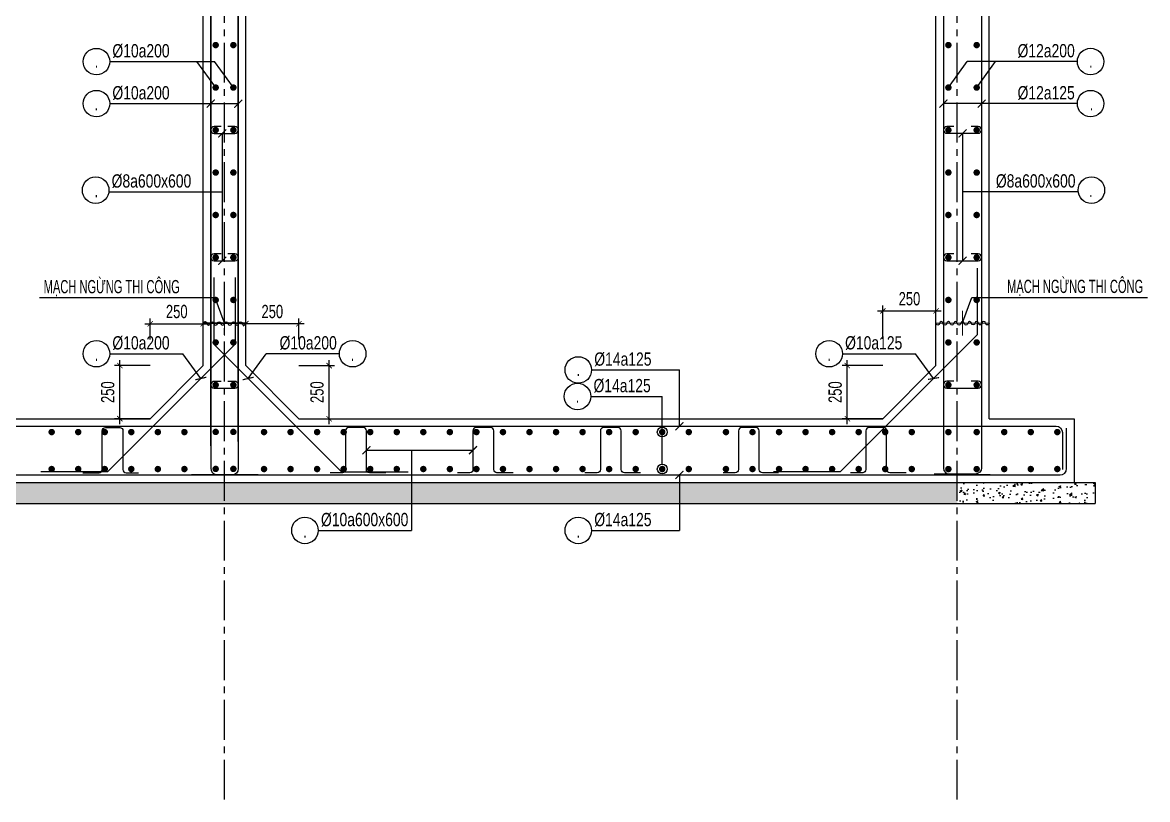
# Model space of a CAD drawing. Header units: millimetres. Extents: x -743195 to -406795, y -426565 to -367165.
# Drawn here: x -636679 to -615490, y -398082 to -383449 of the extents above; entities that cross this region are included whole.
import ezdxf
from ezdxf.enums import TextEntityAlignment as Align

# ---------------------------------------------------------------- set-up
doc = ezdxf.new("R2010")
doc.units = ezdxf.units.MM
doc.header["$LTSCALE"] = 1000
doc.header["$MEASUREMENT"] = 0
doc.linetypes.add('CENTER2', pattern=[1.125, 0.75, -0.125, 0.125, -0.125])
for name, color, linetype in [('CDC.01.AXIS', 160, 'CENTER2'), ('CDC.02.DIM', 1, 'Continuous'), ('CDC.03.BORDER', 3, 'Continuous'), ('CDC.05.STEEL', 4, 'Continuous'), ('CDC.06.TEXT', 2, 'Continuous'), ('CDC.10.HATCH', 251, 'Continuous'), ('CDC.14.STEELNUM', 3, 'Continuous'), ('CHI', 1, 'Continuous'), ('KCS_CHI', 1, 'Continuous')]:
    doc.layers.add(name, color=color, linetype=linetype)
doc.styles.add('ARIAL', font='arial.ttf', dxfattribs={"width": 0.7})
doc.styles.add('KCS_SMTEXT', font='arial.ttf', dxfattribs={"width": 0.7})
doc.dimstyles.new('1.25', dxfattribs={"dimscale": 100, "dimtxt": 2.5, "dimasz": 1, "dimexe": 1, "dimexo": 0, "dimgap": 1, "dimtad": 1, "dimdec": 0, "dimlfac": 0.25, "dimdsep": 46, "dimtxsty": 'ARIAL', "dimblk": 'ARCHTICK', "dimcen": 1, "dimdle": 1, "dimclrd": 1, "dimclre": 1, "dimclrt": 2, "dimadec": 0, "dimazin": 0, "dimtfac": 0.00072, "dimtdec": 0, "dimtix": 1, "dimtmove": 2, "dimatfit": 3, "dimldrblk": 'ARCHTICK', "dimfxl": 1, "dimtolj": 1, "dimarcsym": 0})

# ---------------------------------------------------------------- blocks, each defined once
blk = doc.blocks.new('_ArchTick')
at = {"color": 0, "linetype": 'ByBlock', "const_width": 0.15}
blk.add_lwpolyline([(-0.5, -0.5), (0.5, 0.5)], dxfattribs=at)
blk = doc.blocks.new('*D478')
at = {"layer": 'CDC.02.DIM', "color": 1, "lineweight": -2, "transparency": 16777216}
for p, q in [((-620474, -389406), (-620474, -388780)), ((-619474, -389406), (-619474, -388780)), ((-620574, -388880), (-619374, -388880))]:
    blk.add_line(p, q, dxfattribs=at)
at = {"layer": 'Defpoints', "color": 0, "transparency": 16777216}
for p in [(-619474, -388880), (-620474, -389406), (-619474, -389406)]:
    blk.add_point(p, dxfattribs=at)
at = {"layer": 'CDC.02.DIM', "color": 1, "lineweight": -2, "transparency": 16777216, "xscale": 100, "yscale": 100, "zscale": 100, "rotation": 180}
blk.add_blockref('_ArchTick', (-620474, -388880), dxfattribs=at)
at = {"layer": 'CDC.02.DIM', "color": 1, "lineweight": -2, "transparency": 16777216, "xscale": 100, "yscale": 100, "zscale": 100}
blk.add_blockref('_ArchTick', (-619474, -388880), dxfattribs=at)
at = {"layer": 'CDC.02.DIM', "color": 2, "transparency": 16777216, "insert": (-619974, -388652), "char_height": 250, "attachment_point": 5, "style": 'ARIAL'}
blk.add_mtext('\\A1;250', dxfattribs=at)
blk = doc.blocks.new('*D479')
at = {"layer": 'CDC.02.DIM', "color": 1, "lineweight": -2, "transparency": 16777216}
for p, q in [((-621144, -391010), (-621144, -389810)), ((-620474, -389910), (-621244, -389910)), ((-620474, -390910), (-621244, -390910))]:
    blk.add_line(p, q, dxfattribs=at)
at = {"layer": 'Defpoints', "color": 0, "transparency": 16777216}
for p in [(-621144, -389910), (-620474, -389910), (-620474, -390910)]:
    blk.add_point(p, dxfattribs=at)
at = {"layer": 'CDC.02.DIM', "color": 1, "lineweight": -2, "transparency": 16777216, "xscale": 100, "yscale": 100, "zscale": 100}
for p, rotation in [((-621144, -389910), 90), ((-621144, -390910), 270)]:
    blk.add_blockref('_ArchTick', p, dxfattribs=dict(at, rotation=rotation))
at = {"layer": 'CDC.02.DIM', "color": 2, "transparency": 16777216, "insert": (-621372, -390410), "char_height": 250, "attachment_point": 5, "rotation": 90, "style": 'ARIAL'}
blk.add_mtext('\\A1;250', dxfattribs=at)
blk = doc.blocks.new('*D488')
at = {"layer": 'CDC.02.DIM', "color": 1, "lineweight": -2, "transparency": 16777216}
for p, q in [((-634845, -391010), (-634845, -389810)), ((-634274, -389910), (-634945, -389910)), ((-634274, -390910), (-634945, -390910))]:
    blk.add_line(p, q, dxfattribs=at)
at = {"layer": 'Defpoints', "color": 0, "transparency": 16777216}
for p in [(-634845, -389910), (-634274, -389910), (-634274, -390910)]:
    blk.add_point(p, dxfattribs=at)
at = {"layer": 'CDC.02.DIM', "color": 1, "lineweight": -2, "transparency": 16777216, "xscale": 100, "yscale": 100, "zscale": 100}
for p, rotation in [((-634845, -389910), 90), ((-634845, -390910), 270)]:
    blk.add_blockref('_ArchTick', p, dxfattribs=dict(at, rotation=rotation))
at = {"layer": 'CDC.02.DIM', "color": 2, "transparency": 16777216, "insert": (-635073, -390410), "char_height": 250, "attachment_point": 5, "rotation": 90, "style": 'ARIAL'}
blk.add_mtext('\\A1;250', dxfattribs=at)
blk = doc.blocks.new('*D489')
at = {"layer": 'CDC.02.DIM', "color": 1, "lineweight": -2, "transparency": 16777216}
for p, q in [((-634274, -389421), (-634274, -389021)), ((-633274, -389421), (-633274, -389021)), ((-634374, -389121), (-633174, -389121))]:
    blk.add_line(p, q, dxfattribs=at)
at = {"layer": 'Defpoints', "color": 0, "transparency": 16777216}
for p in [(-633274, -389121), (-634274, -389421), (-633274, -389421)]:
    blk.add_point(p, dxfattribs=at)
at = {"layer": 'CDC.02.DIM', "color": 1, "lineweight": -2, "transparency": 16777216, "xscale": 100, "yscale": 100, "zscale": 100, "rotation": 180}
blk.add_blockref('_ArchTick', (-634274, -389121), dxfattribs=at)
at = {"layer": 'CDC.02.DIM', "color": 1, "lineweight": -2, "transparency": 16777216, "xscale": 100, "yscale": 100, "zscale": 100}
blk.add_blockref('_ArchTick', (-633274, -389121), dxfattribs=at)
at = {"layer": 'CDC.02.DIM', "color": 2, "transparency": 16777216, "insert": (-633774, -388893), "char_height": 250, "attachment_point": 5, "style": 'ARIAL'}
blk.add_mtext('\\A1;250', dxfattribs=at)
blk = doc.blocks.new('*D490')
at = {"layer": 'CDC.02.DIM', "color": 1, "lineweight": -2, "transparency": 16777216}
for p, q in [((-630904, -391010), (-630904, -389810)), ((-631474, -389910), (-630804, -389910)), ((-631474, -390910), (-630804, -390910))]:
    blk.add_line(p, q, dxfattribs=at)
at = {"layer": 'Defpoints', "color": 0, "transparency": 16777216}
for p in [(-631474, -389910), (-630904, -389910), (-631474, -390910)]:
    blk.add_point(p, dxfattribs=at)
at = {"layer": 'CDC.02.DIM', "color": 1, "lineweight": -2, "transparency": 16777216, "xscale": 100, "yscale": 100, "zscale": 100}
for p, rotation in [((-630904, -389910), 90), ((-630904, -390910), 270)]:
    blk.add_blockref('_ArchTick', p, dxfattribs=dict(at, rotation=rotation))
at = {"layer": 'CDC.02.DIM', "color": 2, "transparency": 16777216, "insert": (-631131, -390410), "char_height": 250, "attachment_point": 5, "rotation": 90, "style": 'ARIAL'}
blk.add_mtext('\\A1;250', dxfattribs=at)
blk = doc.blocks.new('*D491')
at = {"layer": 'CDC.02.DIM', "color": 1, "lineweight": -2, "transparency": 16777216}
for p, q in [((-632474, -389421), (-632474, -389021)), ((-631474, -389421), (-631474, -389021)), ((-631374, -389121), (-632574, -389121))]:
    blk.add_line(p, q, dxfattribs=at)
at = {"layer": 'Defpoints', "color": 0, "transparency": 16777216}
for p in [(-632474, -389121), (-632474, -389421), (-631474, -389421)]:
    blk.add_point(p, dxfattribs=at)
at = {"layer": 'CDC.02.DIM', "color": 1, "lineweight": -2, "transparency": 16777216, "xscale": 100, "yscale": 100, "zscale": 100, "rotation": 180}
blk.add_blockref('_ArchTick', (-632474, -389121), dxfattribs=at)
at = {"layer": 'CDC.02.DIM', "color": 1, "lineweight": -2, "transparency": 16777216, "xscale": 100, "yscale": 100, "zscale": 100}
blk.add_blockref('_ArchTick', (-631474, -389121), dxfattribs=at)
at = {"layer": 'CDC.02.DIM', "color": 2, "transparency": 16777216, "insert": (-631974, -388893), "char_height": 250, "attachment_point": 5, "style": 'ARIAL'}
blk.add_mtext('\\A1;250', dxfattribs=at)

msp = doc.modelspace()

# ---------------------------------------------------------------- hatches: boundary and pattern name
at = {"layer": 'CDC.10.HATCH'}
h = msp.add_hatch(dxfattribs=at)
h.set_pattern_fill('AR-CONC', color=256, scale=50, style=0)
h.set_pattern_definition([(50, (-5394.15, -2451.86), (358.63009, -31.37607), [37.5, -412.5]), (355, (-5394.15, -2451.86), (-69.37567, 376.09607), [30, -330]), (100.4514, (-5364.27, -2454.47), (289.25469, 344.71977), [31.8701, -350.57106]), (46.1842, (-5394.15, -2351.86), (533.62052, -82.7595), [56.25, -618.75]), (96.6356, (-5349.7, -2358.75), (467.33135, 487.05894), [47.80514, -525.8565]), (351.1842, (-5394.15, -2351.86), (467.33097, 487.0593), [45, -495]), (21, (-5344.15, -2376.86), (298.45353, -201.30945), [37.5, -412.5]), (326, (-5344.15, -2376.86), (121.65767, 362.57502), [30, -330]), (71.4514, (-5319.3, -2393.63), (420.11131, 161.26525), [31.8701, -350.57106]), (37.5, (-5394.15, -2451.86), (6.079928, 166.446927), [0, -326, 0, -335, 0, -331.25]), (7.5, (-5394.15, -2451.86), (131.53477, 197.205856), [0, -191, 0, -318.5, 0, -126.25]), (327.5, (-5505.65, -2451.86), (266.911218, -11.277436), [0, -125, 0, -390, 0, -517.5]), (317.5, (-5555.65, -2451.86), (291.593085, 50.05249), [0, -162.5, 0, -259, 0, -367.5])])
h.paths.add_polyline_path([(-619074.3, -392110), (-624307.1, -392110), (-624307.1, -392510), (-619074.3, -392510)])
h.paths.add_polyline_path([(-624307.1, -392110), (-629351.4, -392110), (-629351.4, -392510), (-624307.1, -392510)])
h.paths.add_polyline_path([(-629351.4, -392110), (-632874.3, -392110), (-632874.3, -392510), (-629351.4, -392510)])
h.paths.add_polyline_path([(-632874.3, -392110), (-638241.1, -392110), (-640241.1, -397470), (-645474.1, -397470), (-646674.3, -397470), (-646674.3, -397870), (-639963.4, -397870), (-637963.4, -392510), (-632874.3, -392510)])
h = msp.add_hatch(dxfattribs=at)
h.set_pattern_fill('AR-CONC', color=256, scale=50, style=0)
h.set_pattern_definition([(50, (0, -2451.86), (358.63009, -31.37607), [37.5, -412.5]), (355, (0, -2451.86), (-69.37567, 376.09607), [30, -330]), (100.4514, (29.9, -2454.47), (289.25469, 344.71977), [31.8701, -350.57106]), (46.1842, (0, -2351.86), (533.62052, -82.7595), [56.25, -618.75]), (96.6356, (44.47, -2358.75), (467.33135, 487.05894), [47.80514, -525.8565]), (351.1842, (0, -2351.86), (467.33097, 487.0593), [45, -495]), (21, (50, -2376.86), (298.45353, -201.30945), [37.5, -412.5]), (326, (50, -2376.86), (121.65767, 362.57502), [30, -330]), (71.4514, (74.87, -2393.63), (420.11131, 161.26525), [31.8701, -350.57106]), (37.5, (0, -2451.86), (6.079928, 166.446927), [0, -326, 0, -335, 0, -331.25]), (7.5, (0, -2451.86), (131.53477, 197.205856), [0, -191, 0, -318.5, 0, -126.25]), (327.5, (-111.5, -2451.86), (266.911218, -11.277436), [0, -125, 0, -390, 0, -517.5]), (317.5, (-161.5, -2451.86), (291.593085, 50.05249), [0, -162.5, 0, -259, 0, -367.5])])
h.paths.add_polyline_path([(-616474.3, -392110), (-616874.3, -392110), (-619074.3, -392110), (-619074.3, -392510), (-616474.3, -392510)])

# ---------------------------------------------------------------- linework, layer by layer
at = {"layer": 'CDC.01.AXIS'}
for p, q in [((-632874.3, -398081.5), (-632874.3, -374151.5)), ((-619074.3, -398081.5), (-619074.3, -374151.5))]:
    msp.add_line(p, q, dxfattribs=at)
at = {"layer": 'CDC.03.BORDER'}
for p, q in [((-618474.3, -390910), (-618474.3, -374910)), ((-633274.3, -389910), (-633274.3, -376710)), ((-632474.3, -389910), (-632474.3, -376710)), ((-619474.3, -389910), (-619474.3, -376710)), ((-633274.3, -389112.1), (-632674.3, -389112.1)), ((-633274.3, -389112.1), (-632474.3, -389112.1)), ((-633274.3, -389112.1), (-632474.3, -389112.1)), ((-639074.1, -390910), (-634274.3, -390910)), ((-631474.3, -390910), (-620474.3, -390910)), ((-618474.3, -390910), (-616874.3, -390910)), ((-616874.3, -390910), (-616874.3, -392110)), ((-634076.3, -391110), (-634074.3, -391110)), ((-638241.1, -392110), (-616874.3, -392110))]:
    msp.add_line(p, q, dxfattribs=at)
at = {"layer": 'CDC.03.BORDER', "ltscale": 5}
for p, q in [((-633274.3, -389910), (-634274.3, -390910)), ((-632474.3, -389910), (-631474.3, -390910)), ((-619474.3, -389910), (-620474.3, -390910))]:
    msp.add_line(p, q, dxfattribs=at)
at = {"layer": 'CDC.03.BORDER', "elevation": 0}
for points, const_width in [([(-633274.5, -389110), (-632474.3, -389110)], 24), ([(-633274.4, -389112.1), (-632474.3, -389112.1)], 20), ([(-618474.2, -389110), (-619474.3, -389110)], 20)]:
    msp.add_lwpolyline(points, dxfattribs=dict(at, const_width=const_width))
at = {"layer": 'CDC.03.BORDER'}
for centre in [(-624630.1, -391161.8), (-624630.1, -391858.2)]:
    msp.add_circle(centre, 92.8, dxfattribs=at)
at = {"layer": 'CDC.05.STEEL', "ltscale": 5, "elevation": 0}
for points in [[(-632615.4, -391339.6), (-632615.4, -391339.6), (-632615.4, -375230), (-632624.5, -375184), (-632650.5, -375145.1), (-632689.5, -375119.1), (-632735.4, -375110), (-633494.9, -375110)], [(-633133.3, -391421.8), (-633133.3, -375237.2), (-633124.1, -375191.3), (-633098.1, -375152.4), (-633059.2, -375126.4), (-633013.3, -375117.2), (-632242.1, -375117.2)], [(-618615.4, -375237.2), (-618615.4, -391832.7), (-618624.5, -391878.6), (-618650.5, -391917.6), (-618689.5, -391943.6), (-618735.4, -391952.7), (-619506.6, -391952.7)], [(-632615.4, -375340.3), (-632615.4, -375340.3), (-632615.4, -391850), (-632624.5, -391895.9), (-632650.5, -391934.8), (-632689.5, -391960.8), (-632735.4, -391970), (-633494.9, -391970)], [(-633133.3, -375258.1), (-633133.3, -391842.7), (-633124.1, -391888.6), (-633098.1, -391927.6), (-633059.2, -391953.6), (-633013.3, -391962.7), (-632242.1, -391962.7)], [(-619333.3, -375280.3), (-619333.3, -391840), (-619324.1, -391885.9), (-619298.1, -391924.8), (-619259.2, -391950.8), (-619213.3, -391960), (-618453.7, -391960)], [(-618699.2, -388074.8), (-618699.2, -389332.8), (-621276.3, -391910), (-622534.3, -391910)], [(-632674.3, -388250), (-632674.3, -389508), (-635076.3, -391910), (-636334.3, -391910)], [(-633074.3, -388250), (-633074.3, -389508), (-630672.3, -391910), (-629414.3, -391910)], [(-642497.2, -397268.3), (-641297.2, -397268.3), (-638976.9, -391050), (-617213.6, -391050), (-617167.7, -391059.1), (-617128.7, -391085.1), (-617102.7, -391124), (-617093.6, -391170), (-617093.6, -391867.8)], [(-639675.7, -393094.2), (-639256.2, -391970), (-617134.2, -391970), (-617088.4, -391960.9), (-617049.5, -391934.8), (-617023.5, -391895.9), (-617014.3, -391850), (-617014.3, -391090.4)]]:
    msp.add_lwpolyline(points, dxfattribs=at)
at = {"layer": 'CDC.05.STEEL', "ltscale": 0.01, "elevation": 0}
for points in [[(-632935.1, -385406.4), (-633068.3, -385406.4), (-633093.1, -385411.4), (-633114.2, -385425.5), (-633128.3, -385446.5), (-633133.3, -385471.4), (-633128.3, -385496.3), (-633114.2, -385517.4), (-633093.1, -385531.5), (-633068.3, -385536.4), (-632680.4, -385536.4), (-632655.5, -385531.5), (-632634.4, -385517.4), (-632620.3, -385496.3), (-632615.4, -385471.4), (-632620.3, -385446.5), (-632634.4, -385425.5), (-632655.5, -385411.4), (-632680.4, -385406.4), (-632813.5, -385406.4)], [(-619135.1, -385405.5), (-619268.3, -385405.5), (-619293.1, -385410.5), (-619314.2, -385424.6), (-619328.3, -385445.7), (-619333.3, -385470.5), (-619328.3, -385495.4), (-619314.2, -385516.5), (-619293.1, -385530.6), (-619268.3, -385535.5), (-618680.4, -385535.5), (-618655.5, -385530.6), (-618634.4, -385516.5), (-618620.3, -385495.4), (-618615.4, -385470.5), (-618620.3, -385445.7), (-618634.4, -385424.6), (-618655.5, -385410.5), (-618680.4, -385405.5), (-618813.5, -385405.5)], [(-632935.1, -387806.4), (-633068.3, -387806.4), (-633093.1, -387811.4), (-633114.2, -387825.5), (-633128.3, -387846.5), (-633133.3, -387871.4), (-633128.3, -387896.3), (-633114.2, -387917.4), (-633093.1, -387931.5), (-633068.3, -387936.4), (-632680.4, -387936.4), (-632655.5, -387931.5), (-632634.4, -387917.4), (-632620.3, -387896.3), (-632615.4, -387871.4), (-632620.3, -387846.5), (-632634.4, -387825.5), (-632655.5, -387811.4), (-632680.4, -387806.4), (-632813.5, -387806.4)], [(-619135.1, -387805.5), (-619268.3, -387805.5), (-619293.1, -387810.5), (-619314.2, -387824.6), (-619328.3, -387845.7), (-619333.3, -387870.5), (-619328.3, -387895.4), (-619314.2, -387916.5), (-619293.1, -387930.6), (-619268.3, -387935.5), (-618680.4, -387935.5), (-618655.5, -387930.6), (-618634.4, -387916.5), (-618620.3, -387895.4), (-618615.4, -387870.5), (-618620.3, -387845.7), (-618634.4, -387824.6), (-618655.5, -387810.5), (-618680.4, -387805.5), (-618813.5, -387805.5)], [(-632935.1, -390206.4), (-633068.3, -390206.4), (-633093.1, -390211.4), (-633114.2, -390225.5), (-633128.3, -390246.5), (-633133.3, -390271.4), (-633128.3, -390296.3), (-633114.2, -390317.4), (-633093.1, -390331.5), (-633068.3, -390336.4), (-632680.4, -390336.4), (-632655.5, -390331.5), (-632634.4, -390317.4), (-632620.3, -390296.3), (-632615.4, -390271.4), (-632620.3, -390246.5), (-632634.4, -390225.5), (-632655.5, -390211.4), (-632680.4, -390206.4), (-632813.5, -390206.4)], [(-619135.1, -390205.5), (-619268.3, -390205.5), (-619293.1, -390210.5), (-619314.2, -390224.6), (-619328.3, -390245.7), (-619333.3, -390270.5), (-619328.3, -390295.4), (-619314.2, -390316.5), (-619293.1, -390330.6), (-619268.3, -390335.5), (-618680.4, -390335.5), (-618655.5, -390330.6), (-618634.4, -390316.5), (-618620.3, -390295.4), (-618615.4, -390270.5), (-618620.3, -390245.7), (-618634.4, -390224.6), (-618655.5, -390210.5), (-618680.4, -390205.5), (-618813.5, -390205.5)]]:
    msp.add_lwpolyline(points, dxfattribs=at)
at = {"layer": 'CDC.05.STEEL', "const_width": 20, "elevation": 0}
for points in [[(-632874.3, -389348), (-632874.3, -388876.1)], [(-618974.2, -389345.9), (-618974.2, -388874)]]:
    msp.add_lwpolyline(points, dxfattribs=at)
at = {"layer": 'CDC.05.STEEL', "ltscale": 5, "elevation": 0}
for points in [[(-635543, -391928.8), (-635238.4, -391928.8, 0.4142136), (-635178.4, -391868.8), (-635178.4, -391137.1, -0.4142136), (-635118.4, -391077.1), (-634847.1, -391077.1, -0.4142136), (-634787.1, -391137.1), (-634787.1, -391868.8, 0.4142136), (-634727.1, -391928.8), (-634496, -391928.8)], [(-629838.7, -391928.8), (-630143.3, -391928.8, -0.4142136), (-630203.3, -391868.8), (-630203.3, -391137.1, 0.4142136), (-630263.3, -391077.1), (-630534.7, -391077.1, 0.4142136), (-630594.7, -391137.1), (-630594.7, -391868.8, -0.4142136), (-630654.7, -391928.8), (-630885.7, -391928.8)], [(-627438.7, -391928.8), (-627743.3, -391928.8, -0.4142136), (-627803.3, -391868.8), (-627803.3, -391137.1, 0.4142136), (-627863.3, -391077.1), (-628134.7, -391077.1, 0.4142136), (-628194.7, -391137.1), (-628194.7, -391868.8, -0.4142136), (-628254.7, -391928.8), (-628485.7, -391928.8)], [(-625038.7, -391928.8), (-625343.3, -391928.8, -0.4142136), (-625403.3, -391868.8), (-625403.3, -391137.1, 0.4142136), (-625463.3, -391077.1), (-625734.7, -391077.1, 0.4142136), (-625794.7, -391137.1), (-625794.7, -391868.8, -0.4142136), (-625854.7, -391928.8), (-626085.7, -391928.8)], [(-622438.7, -391928.8), (-622743.3, -391928.8, -0.4142136), (-622803.3, -391868.8), (-622803.3, -391137.1, 0.4142136), (-622863.3, -391077.1), (-623134.7, -391077.1, 0.4142136), (-623194.7, -391137.1), (-623194.7, -391868.8, -0.4142136), (-623254.7, -391928.8), (-623485.7, -391928.8)], [(-620038.7, -391928.8), (-620343.3, -391928.8, -0.4142136), (-620403.3, -391868.8), (-620403.3, -391137.1, 0.4142136), (-620463.3, -391077.1), (-620734.7, -391077.1, 0.4142136), (-620794.7, -391137.1), (-620794.7, -391868.8, -0.4142136), (-620854.7, -391928.8), (-621085.7, -391928.8)]]:
    msp.add_lwpolyline(points, format="xyb", dxfattribs=at)
at = {"layer": 'CDC.14.STEELNUM', "color": 1}
for centre in [(-635287.3, -384185.5), (-616561.4, -384184.6), (-635287.3, -384976.9), (-616561.4, -384976), (-635301.3, -386606.8), (-616547.4, -386605.9), (-635287.3, -389685.8), (-630460.8, -389685.8), (-621487.3, -389685.8), (-626211, -389991.9), (-626225.6, -390491.6), (-631358.8, -393014), (-626211, -393014)]:
    msp.add_circle(centre, 250, dxfattribs=at)
at = {"layer": 'CHI', "color": 1, "const_width": 60.8, "elevation": 0}
for points in [[(-633040.8, -383904.2, 1), (-633040.8, -383843.3, 1)], [(-632707.8, -383904.2, -1), (-632707.8, -383843.3, -1)], [(-619240.8, -383904.2, 1), (-619240.8, -383843.3, 1)], [(-618707.8, -383904.2, -1), (-618707.8, -383843.3, -1)], [(-633040.8, -384704.2, 1), (-633040.8, -384643.3, 1)], [(-632707.8, -384704.2, -1), (-632707.8, -384643.3, -1)], [(-619240.8, -384704.2, 1), (-619240.8, -384643.3, 1)], [(-618707.8, -384704.2, -1), (-618707.8, -384643.3, -1)], [(-633040.8, -385504.2, 1), (-633040.8, -385443.3, 1)], [(-632707.8, -385504.2, -1), (-632707.8, -385443.3, -1)], [(-619240.8, -385504.2, 1), (-619240.8, -385443.3, 1)], [(-618707.8, -385504.2, -1), (-618707.8, -385443.3, -1)], [(-633040.8, -386304.2, 1), (-633040.8, -386243.3, 1)], [(-632707.8, -386304.2, -1), (-632707.8, -386243.3, -1)], [(-619240.8, -386304.2, 1), (-619240.8, -386243.3, 1)], [(-618707.8, -386304.2, -1), (-618707.8, -386243.3, -1)], [(-633040.8, -387104.2, 1), (-633040.8, -387043.3, 1)], [(-632707.8, -387104.2, -1), (-632707.8, -387043.3, -1)], [(-619240.8, -387104.2, 1), (-619240.8, -387043.3, 1)], [(-618707.8, -387104.2, -1), (-618707.8, -387043.3, -1)], [(-633040.8, -387904.2, 1), (-633040.8, -387843.3, 1)], [(-632707.8, -387904.2, -1), (-632707.8, -387843.3, -1)], [(-619240.8, -387904.2, 1), (-619240.8, -387843.3, 1)], [(-618707.8, -387904.2, -1), (-618707.8, -387843.3, -1)], [(-633040.8, -388704.2, 1), (-633040.8, -388643.3, 1)], [(-632707.8, -388704.2, -1), (-632707.8, -388643.3, -1)], [(-619240.8, -388704.2, 1), (-619240.8, -388643.3, 1)], [(-618707.8, -388704.2, -1), (-618707.8, -388643.3, -1)], [(-633040.8, -389504.2, 1), (-633040.8, -389443.3, 1)], [(-632707.8, -389504.2, -1), (-632707.8, -389443.3, -1)], [(-619240.8, -389504.2, 1), (-619240.8, -389443.3, 1)], [(-618707.8, -389504.2, -1), (-618707.8, -389443.3, -1)], [(-633040.8, -390304.2, 1), (-633040.8, -390243.3, 1)], [(-632707.8, -390304.2, -1), (-632707.8, -390243.3, -1)], [(-619240.8, -390304.2, 1), (-619240.8, -390243.3, 1)], [(-618707.8, -390304.2, -1), (-618707.8, -390243.3, -1)], [(-636130.1, -391192.2, 1), (-636130.1, -391131.4, 1)], [(-635630.1, -391192.2, 1), (-635630.1, -391131.4, 1)], [(-635130.1, -391192.2, 1), (-635130.1, -391131.4, 1)], [(-634630.1, -391192.2, 1), (-634630.1, -391131.4, 1)], [(-634130.1, -391192.2, 1), (-634130.1, -391131.4, 1)], [(-633630.1, -391192.2, 1), (-633630.1, -391131.4, 1)], [(-633040.8, -391189.7, 1), (-633040.8, -391128.9, 1)], [(-632707.8, -391189.7, -1), (-632707.8, -391128.9, -1)], [(-632130.1, -391192.2, 1), (-632130.1, -391131.4, 1)], [(-631630.1, -391192.2, 1), (-631630.1, -391131.4, 1)], [(-631130.1, -391192.2, 1), (-631130.1, -391131.4, 1)], [(-630630.1, -391192.2, 1), (-630630.1, -391131.4, 1)], [(-630130.1, -391192.2, 1), (-630130.1, -391131.4, 1)], [(-629630.1, -391192.2, 1), (-629630.1, -391131.4, 1)], [(-629130.1, -391192.2, 1), (-629130.1, -391131.4, 1)], [(-628630.1, -391192.2, 1), (-628630.1, -391131.4, 1)], [(-628130.1, -391192.2, 1), (-628130.1, -391131.4, 1)], [(-627630.1, -391192.2, 1), (-627630.1, -391131.4, 1)], [(-627130.1, -391192.2, 1), (-627130.1, -391131.4, 1)], [(-626630.1, -391192.2, 1), (-626630.1, -391131.4, 1)], [(-626130.1, -391192.2, 1), (-626130.1, -391131.4, 1)], [(-625630.1, -391192.2, 1), (-625630.1, -391131.4, 1)], [(-625130.1, -391192.2, 1), (-625130.1, -391131.4, 1)], [(-624630.1, -391192.2, 1), (-624630.1, -391131.4, 1)], [(-624130.1, -391192.2, 1), (-624130.1, -391131.4, 1)], [(-623430.1, -391192.2, 1), (-623430.1, -391131.4, 1)], [(-622930.1, -391192.2, 1), (-622930.1, -391131.4, 1)], [(-622430.1, -391192.2, 1), (-622430.1, -391131.4, 1)], [(-621930.1, -391192.2, 1), (-621930.1, -391131.4, 1)], [(-621430.1, -391192.2, 1), (-621430.1, -391131.4, 1)], [(-620930.1, -391192.2, 1), (-620930.1, -391131.4, 1)], [(-620430.1, -391192.2, 1), (-620430.1, -391131.4, 1)], [(-619930.1, -391192.2, 1), (-619930.1, -391131.4, 1)], [(-619240.8, -391192.9, 1), (-619240.8, -391132.1, 1)], [(-618707.8, -391192.9, -1), (-618707.8, -391132.1, -1)], [(-618188.7, -391192.2, 1), (-618188.7, -391131.4, 1)], [(-617688.7, -391192.2, 1), (-617688.7, -391131.4, 1)], [(-617188.7, -391192.2, 1), (-617188.7, -391131.4, 1)], [(-636130.1, -391827.8, -1), (-636130.1, -391888.6, -1)], [(-635630.1, -391827.8, -1), (-635630.1, -391888.6, -1)], [(-635130.1, -391827.8, -1), (-635130.1, -391888.6, -1)], [(-634630.1, -391827.8, -1), (-634630.1, -391888.6, -1)], [(-634130.1, -391827.8, -1), (-634130.1, -391888.6, -1)], [(-633630.1, -391827.8, -1), (-633630.1, -391888.6, -1)], [(-633040.8, -391885.6, 1), (-633040.8, -391824.7, 1)], [(-632707.8, -391885.6, -1), (-632707.8, -391824.7, -1)], [(-632130.1, -391827.8, -1), (-632130.1, -391888.6, -1)], [(-631630.1, -391827.8, -1), (-631630.1, -391888.6, -1)], [(-631130.1, -391827.8, -1), (-631130.1, -391888.6, -1)], [(-630630.1, -391827.8, -1), (-630630.1, -391888.6, -1)], [(-630130.1, -391827.8, -1), (-630130.1, -391888.6, -1)], [(-629630.1, -391827.8, -1), (-629630.1, -391888.6, -1)], [(-629130.1, -391827.8, -1), (-629130.1, -391888.6, -1)], [(-628630.1, -391827.8, -1), (-628630.1, -391888.6, -1)], [(-628130.1, -391827.8, -1), (-628130.1, -391888.6, -1)], [(-627630.1, -391827.8, -1), (-627630.1, -391888.6, -1)], [(-627130.1, -391827.8, -1), (-627130.1, -391888.6, -1)], [(-626630.1, -391827.8, -1), (-626630.1, -391888.6, -1)], [(-626130.1, -391827.8, -1), (-626130.1, -391888.6, -1)], [(-625630.1, -391827.8, -1), (-625630.1, -391888.6, -1)], [(-625130.1, -391827.8, -1), (-625130.1, -391888.6, -1)], [(-624630.1, -391827.8, -1), (-624630.1, -391888.6, -1)], [(-624130.1, -391827.8, -1), (-624130.1, -391888.6, -1)], [(-623430.1, -391827.8, -1), (-623430.1, -391888.6, -1)], [(-622930.1, -391827.8, -1), (-622930.1, -391888.6, -1)], [(-622430.1, -391827.8, -1), (-622430.1, -391888.6, -1)], [(-621930.1, -391827.8, -1), (-621930.1, -391888.6, -1)], [(-621430.1, -391827.8, -1), (-621430.1, -391888.6, -1)], [(-620930.1, -391827.8, -1), (-620930.1, -391888.6, -1)], [(-620430.1, -391827.8, -1), (-620430.1, -391888.6, -1)], [(-619930.1, -391827.8, -1), (-619930.1, -391888.6, -1)], [(-619240.8, -391889.5, 1), (-619240.8, -391828.7, 1)], [(-618707.8, -391889.5, -1), (-618707.8, -391828.7, -1)], [(-618188.7, -391827.8, -1), (-618188.7, -391888.6, -1)], [(-617688.7, -391827.8, -1), (-617688.7, -391888.6, -1)], [(-617188.7, -391827.8, -1), (-617188.7, -391888.6, -1)]]:
    msp.add_lwpolyline(points, format="xyb", close=True, dxfattribs=at)
at = {"layer": 'KCS_CHI'}
for p, q in [((-635037.3, -384185.5), (-633063.7, -384185.5)), ((-633040.8, -384670.5), (-633394.9, -384184.6)), ((-632707.8, -384673.8), (-633063.7, -384185.5)), ((-619240.8, -384670.5), (-618886.7, -384184.6)), ((-616811.4, -384184.6), (-618886.7, -384184.6)), ((-618707.8, -384670.5), (-618353.7, -384184.6)), ((-635037.3, -384976.9), (-632615.4, -384976.9)), ((-616811.4, -384976), (-619333.3, -384976)), ((-632918.3, -385536.4), (-632918.3, -387936.4)), ((-618974.3, -385535.5), (-618974.3, -387935.5)), ((-635051.3, -386637.7), (-632918.3, -386637.7)), ((-616797.4, -386636.8), (-618974.3, -386636.8)), ((-635037.3, -389685.8), (-633660.1, -389685.8)), ((-633319.5, -390153.1), (-633660.1, -389685.8)), ((-632428.5, -390153.1), (-632087.9, -389685.8)), ((-630710.8, -389685.8), (-632087.9, -389685.8)), ((-621237.3, -389685.8), (-619860.1, -389685.8)), ((-619519.5, -390153.1), (-619860.1, -389685.8)), ((-625961, -389991.9), (-624307.1, -389991.9)), ((-624307.1, -391050), (-624307.1, -389991.9)), ((-625975.6, -390491.6), (-624630.1, -390491.6)), ((-624630.1, -391765.4), (-624630.1, -390491.6)), ((-630203.3, -391502.9, 0), (-628194.7, -391502.9, 0)), ((-629351.4, -391502.9), (-629351.4, -393014)), ((-624307.1, -391955.9), (-624307.1, -393014)), ((-616874.3, -392110), (-616474.3, -392110)), ((-616474.3, -392110), (-616474.3, -392510)), ((-637963.4, -392510), (-616474.3, -392510)), ((-631108.8, -393014), (-629351.4, -393014)), ((-625961, -393014), (-624307.1, -393014))]:
    msp.add_line(p, q, dxfattribs=at)
at = {"layer": 'KCS_CHI', "elevation": 0}
for points in [[(-632882, -389090.7), (-633051.4, -388633), (-636358.2, -388633)], [(-618966.6, -389085.3), (-618797.2, -388627.6), (-615490.5, -388627.6)]]:
    msp.add_lwpolyline(points, dxfattribs=at)
for points in [[(-633274.3, -389116.4, 0.0195023), (-633274.2, -389113.8, -0.9999988), (-633207.6, -389113.8, 0.9980489), (-633140.9, -389113.9, -0.9635256), (-633074.3, -389116.4, 1.0000097), (-633007.7, -389116.4, -0.9999915), (-632941, -389116.4, 1.0000073), (-632874.3, -389116.4, -0.9999939), (-632807.7, -389116.4, 1.0000049), (-632741, -389116.4, -0.9999964), (-632674.3, -389116.4, 1.0000024), (-632607.7, -389116.4, -0.9999988), (-632541, -389116.4, 1), (-632474.3, -389116.4)], [(-618474.2, -389108.2, 0.0262927), (-618474.4, -389111.7, -1.0000049), (-618541, -389111.7, 0.9999964), (-618607.7, -389111.7, -1.0000024), (-618674.4, -389111.7, 0.9999988), (-618741, -389111.7, -0.9980489), (-618807.7, -389111.8, 0.9635256), (-618874.3, -389114.3, -1.0000097), (-618941, -389114.3, 0.9999915), (-619007.6, -389114.3, -1.0000073), (-619074.3, -389114.3, 0.9999939), (-619141, -389114.3, -1.0000049), (-619207.6, -389114.3, 0.9999964), (-619274.3, -389114.3, -1.0000024), (-619341, -389114.3, 0.9999988), (-619407.6, -389114.3, -1), (-619474.3, -389114.3)]]:
    msp.add_lwpolyline(points, format="xyb", dxfattribs=at)
at = {"layer": 'KCS_CHI'}
for points in [[(-632878.1, -389289.2), (-632873.4, -389314.1), (-632886, -389292.1)], [(-618962.7, -389286.7), (-618975.3, -389308.7), (-618970.5, -389283.8)]]:
    msp.add_solid(points, dxfattribs=at)

# ---------------------------------------------------------------- block references
at = {"layer": 'KCS_CHI', "yscale": 150, "zscale": 100}
for p, xscale, rotation in [((-633133.3, -384976.9), -150, 270), ((-632615.4, -384976.9), -150, 270), ((-619333.3, -384976), -150, 270), ((-618615.4, -384976), -150, 270), ((-632918.3, -385536.4), -150, 270), ((-618974.3, -385535.5), -150, 270), ((-632918.3, -387936.4), -150, 270), ((-618974.3, -387935.5), -150, 270), ((-633319.5, -390153.1), -149.9999999999765, 238.0237019408516), ((-632428.5, -390152.6), -149.9999999999765, 238.0237019408516), ((-619519.4, -390152.6), -149.9999999999858, 234.4559256155785), ((-624307.1, -391050), -150, 270), ((-630203.3, -391502.9, 0), -150, 270), ((-628194.7, -391502.9, 0), -150, 270), ((-624307.1, -391970), -150, 270)]:
    msp.add_blockref('_ArchTick', p, dxfattribs=dict(at, xscale=xscale, rotation=rotation))

# ---------------------------------------------------------------- texts
at = {"layer": 'CDC.06.TEXT'}
for s, style, width, p in [('%%C10a200', 'KCS_SMTEXT', 0.75, (-634986.3, -384105.5)), ('%%C12a200', 'KCS_SMTEXT', 0.75, (-617938.2, -384104.6)), ('%%C10a200', 'KCS_SMTEXT', 0.75, (-634986.3, -384896.9)), ('%%C12a125', 'KCS_SMTEXT', 0.75, (-617938.2, -384896)), ('%%C8a600x600', 'KCS_SMTEXT', 0.75, (-635000.4, -386557.7)), ('%%C8a600x600', 'KCS_SMTEXT', 0.75, (-618346.5, -386556.8)), ('MẠCH NGỪNG THI CÔNG', 'ARIAL', 0.6, (-636281, -388548.3)), ('MẠCH NGỪNG THI CÔNG', 'ARIAL', 0.6, (-618135.5, -388542.9)), ('%%C10a200', 'KCS_SMTEXT', 0.75, (-634986.3, -389605.8)), ('%%C10a200', 'KCS_SMTEXT', 0.75, (-631837.6, -389605.8)), ('%%C10a125', 'KCS_SMTEXT', 0.75, (-621186.3, -389605.8)), ('%%C14a125', 'KCS_SMTEXT', 0.75, (-625910, -389911.9)), ('%%C14a125', 'KCS_SMTEXT', 0.75, (-625924.6, -390411.6)), ('%%C10a600x600', 'KCS_SMTEXT', 0.75, (-631057.8, -392934)), ('%%C14a125', 'KCS_SMTEXT', 0.75, (-625910, -392934))]:
    msp.add_text(s, height=250, dxfattribs=dict(at, style=style, width=width)).set_placement(p)
at = {"layer": 'CDC.14.STEELNUM', "style": 'KCS_SMTEXT', "width": 0.6}
for p in [(-635286.5, -384175.5), (-616557.2, -384174.6), (-635288.5, -384976.6), (-616544.5, -384975.8), (-635288.5, -386613.6), (-616559.5, -386612.7), (-635286.5, -389695.8), (-630461.8, -389695.8), (-621486.5, -389695.8), (-626210.2, -389981.9), (-626224.8, -390481.7), (-631358, -393025), (-626210.2, -393025)]:
    msp.add_text('.', height=250, dxfattribs=at).set_placement(p, align=Align.MIDDLE_CENTER)

# ---------------------------------------------------------------- dimensions: what is measured, and where the dimension line sits
at = {"layer": 'CDC.02.DIM'}
for base, p1, p2, picture, middle in [((-619474.3, -388879.7), (-620474.3, -389405.9), (-619474.3, -389405.9), '*D478', (-619974.3, -388652.1)), ((-633274.3, -389121), (-634274.3, -389421.2), (-633274.3, -389421.2), '*D489', (-633774.3, -388893.4))]:
    dim = msp.add_linear_dim(base=base, p1=p1, p2=p2, dimstyle='1.25', dxfattribs=at)
    dim.commit()
    dim.dimension.update_dxf_attribs({"geometry": picture, "text_midpoint": middle})
for base, p1, p2, angle, picture, middle in [((-632474.3, -389121), (-631474.3, -389421.2), (-632474.3, -389421.2), 180, '*D491', (-631974.3, -388893.4)), ((-634845, -389910), (-634274.3, -390910), (-634274.3, -389910), 90, '*D488', (-635072.6, -390410)), ((-630903.7, -389910), (-631474.3, -390910), (-631474.3, -389910), 90, '*D490', (-631131.3, -390410)), ((-621143.9, -389910), (-620474.3, -390910), (-620474.3, -389910), 90, '*D479', (-621371.5, -390410))]:
    dim = msp.add_linear_dim(base=base, p1=p1, p2=p2, angle=angle, dimstyle='1.25', dxfattribs=at)
    dim.commit()
    dim.dimension.update_dxf_attribs({"geometry": picture, "text_midpoint": middle})

doc.saveas('drawing.dxf')
